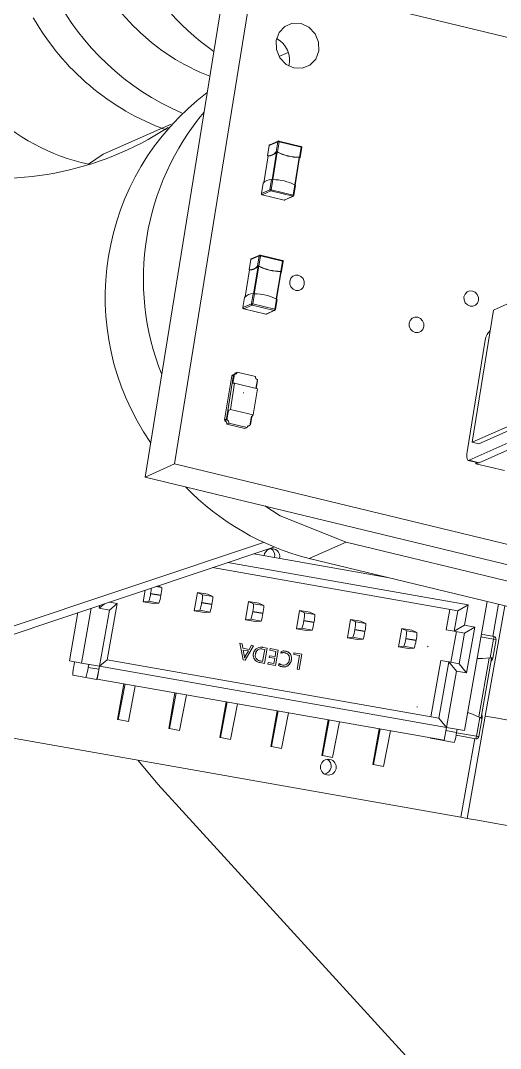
# Model space of a CAD drawing. Header units: millimetres. Extents: x 0 to 1189, y 0 to 841.
# Drawn here: x 923.655 to 925.504, y 528.872 to 532.834 of the extents above; entities that cross this region are included whole.
import ezdxf

# ---------------------------------------------------------------- set-up
doc = ezdxf.new("R2010")
doc.units = ezdxf.units.MM
doc.layers.get('0').update_dxf_attribs({"lineweight": 18})

msp = doc.modelspace()

# ---------------------------------------------------------------- linework, layer by layer
at = {"color": 7, "linetype": 'Continuous', "lineweight": 15}
for p, q in [((924.5527, 533.0066), (924.2483, 531.1252)), ((925.7448, 532.7181), (924.5527, 533.0066)), ((924.4392, 532.9561), (924.1347, 531.0748)), ((924.6584, 532.6999), (924.6507, 532.6964)), ((924.6864, 532.7117), (924.6584, 532.6999)), ((923.9731, 532.3188), (924.2356, 532.4355)), ((924.6477, 532.3699), (924.615, 532.3554)), ((924.7351, 532.3496), (924.6503, 532.3701)), ((924.6127, 532.3524), (924.6064, 532.3136)), ((924.6067, 532.3135), (924.613, 532.3526)), ((924.6456, 532.3671), (924.613, 532.3526)), ((924.6456, 532.3671), (924.6393, 532.3281)), ((924.6419, 532.3284), (924.6422, 532.328)), ((924.6444, 532.3278), (924.6507, 532.3669)), ((924.7355, 532.3464), (924.6507, 532.3669)), ((924.7355, 532.3464), (924.7292, 532.3073)), ((924.7318, 532.3063), (924.7381, 532.3451)), ((923.9165, 532.2812), (923.9731, 532.3188)), ((924.6084, 532.3131), (924.5916, 532.2091)), ((924.6064, 532.3136), (924.6073, 532.3134)), ((924.6067, 532.3135), (924.6064, 532.3136)), ((924.6079, 532.3132), (924.6085, 532.3131)), ((924.6411, 532.3276), (924.6239, 532.2211)), ((924.7126, 532.2004), (924.7298, 532.3065)), ((924.7293, 532.3037), (924.7315, 532.3057)), ((924.7297, 532.3069), (924.7304, 532.307)), ((924.6221, 532.2215), (924.6157, 532.1824)), ((924.6208, 532.1822), (924.6272, 532.2213)), ((924.6236, 532.2212), (924.6227, 532.2214)), ((924.5891, 532.2065), (924.5828, 532.1677)), ((924.5831, 532.1679), (924.5894, 532.207)), ((924.6157, 532.1824), (924.5831, 532.1679)), ((924.5862, 532.1632), (924.6188, 532.1777)), ((924.6188, 532.1777), (924.7036, 532.1572)), ((924.7057, 532.1617), (924.6208, 532.1822)), ((924.712, 532.2007), (924.7057, 532.1617)), ((924.7082, 532.1604), (924.7145, 532.1992)), ((924.7144, 532.1992), (924.7136, 532.1994)), ((924.5858, 532.1632), (924.6706, 532.1426)), ((924.5862, 532.1632), (924.671, 532.1427)), ((924.7036, 532.1572), (924.671, 532.1427)), ((924.6732, 532.1429), (924.7059, 532.1574)), ((924.5415, 531.9126), (924.5353, 531.8738)), ((924.5355, 531.8737), (924.5418, 531.9128)), ((924.5745, 531.9273), (924.5418, 531.9128)), ((924.5765, 531.9301), (924.5439, 531.9156)), ((924.5745, 531.9273), (924.5681, 531.8882)), ((924.5732, 531.888), (924.5796, 531.9271)), ((924.6639, 531.9098), (924.5791, 531.9303)), ((924.6644, 531.9065), (924.5796, 531.9271)), ((924.6644, 531.9065), (924.658, 531.8675)), ((924.6606, 531.8665), (924.6669, 531.9053)), ((924.5372, 531.8733), (924.5204, 531.7693)), ((924.5353, 531.8738), (924.5361, 531.8736)), ((924.5355, 531.8737), (924.5353, 531.8738)), ((924.5367, 531.8734), (924.5373, 531.8733)), ((924.57, 531.8878), (924.5527, 531.7813)), ((924.5708, 531.8886), (924.5711, 531.8882)), ((924.6415, 531.7606), (924.6586, 531.8667)), ((924.6582, 531.8639), (924.6603, 531.8659)), ((924.6585, 531.8671), (924.6593, 531.8672)), ((925.477, 531.7186), (925.7537, 531.8416)), ((924.5509, 531.7817), (924.5446, 531.7426)), ((924.5497, 531.7424), (924.556, 531.7815)), ((924.5524, 531.7814), (924.5515, 531.7816)), ((924.5179, 531.7667), (924.5117, 531.7279)), ((924.5119, 531.7281), (924.5182, 531.7672)), ((924.5446, 531.7426), (924.5119, 531.7281)), ((924.515, 531.7234), (924.5476, 531.7379)), ((924.5476, 531.7379), (924.6324, 531.7174)), ((924.6345, 531.7218), (924.5497, 531.7424)), ((924.6408, 531.7609), (924.6345, 531.7218)), ((924.637, 531.7206), (924.6433, 531.7594)), ((924.6432, 531.7594), (924.6424, 531.7596)), ((924.5147, 531.7234), (924.5995, 531.7028)), ((924.515, 531.7234), (924.5998, 531.7029)), ((924.6324, 531.7174), (924.5998, 531.7029)), ((924.602, 531.7031), (924.6347, 531.7176)), ((925.3945, 531.2088), (925.477, 531.7186)), ((925.464, 531.6398), (925.4642, 531.6399)), ((925.3751, 531.1718), (925.4436, 531.595)), ((924.4413, 531.2957), (924.4687, 531.465)), ((924.4484, 531.2989), (924.4758, 531.4682)), ((924.4758, 531.4682), (924.4687, 531.465)), ((924.4704, 531.4681), (924.47, 531.4656)), ((924.479, 531.4719), (924.4704, 531.4681)), ((924.4732, 531.4365), (924.479, 531.4719)), ((924.4758, 531.4682), (924.4777, 531.4679)), ((924.4812, 531.4755), (924.4897, 531.4793)), ((924.4897, 531.4793), (924.5598, 531.4623)), ((924.4706, 531.4364), (924.4535, 531.3306)), ((924.4633, 531.3356), (924.4796, 531.4367)), ((924.4796, 531.4367), (924.4706, 531.4364)), ((924.4796, 531.4367), (924.5673, 531.4154)), ((924.5675, 531.4505), (924.562, 531.4167)), ((924.568, 531.4459), (924.5632, 531.4164)), ((924.5668, 531.4462), (924.568, 531.4459)), ((924.513, 531.3988), (924.5143, 531.3988)), ((924.5143, 531.3988), (924.515, 531.3991)), ((924.5673, 531.4154), (924.5509, 531.3144)), ((924.4484, 531.2989), (924.4413, 531.2957)), ((924.4502, 531.2983), (924.4431, 531.2951)), ((924.4554, 531.3302), (924.4502, 531.2983)), ((924.4503, 531.2949), (924.4561, 531.3307)), ((924.4633, 531.3356), (924.4535, 531.3306)), ((924.4535, 531.3306), (924.4554, 531.3302)), ((924.5509, 531.3144), (924.4633, 531.3356)), ((924.5446, 531.3093), (924.5388, 531.2735)), ((924.5457, 531.3083), (924.5406, 531.2765)), ((924.5445, 531.3086), (924.5457, 531.3083)), ((924.5457, 531.3083), (924.5509, 531.3144)), ((925.3945, 531.2088), (925.6712, 531.3318)), ((925.4203, 531.2025), (925.6963, 531.3252)), ((924.4425, 531.2953), (924.4418, 531.2911)), ((924.4418, 531.2911), (924.4503, 531.2949)), ((924.458, 531.283), (924.4495, 531.2792)), ((924.5195, 531.2623), (924.4495, 531.2792)), ((924.528, 531.2661), (924.458, 531.283)), ((924.5195, 531.2623), (924.528, 531.2661)), ((924.5303, 531.2697), (924.5295, 531.2698)), ((924.5388, 531.2735), (924.5303, 531.2697)), ((924.5406, 531.2765), (924.5392, 531.2759)), ((925.674, 531.2689), (925.3831, 531.1396)), ((925.7128, 531.2595), (925.4218, 531.1302)), ((925.4203, 531.2025), (925.3945, 531.2088)), ((925.4218, 531.1302), (925.3831, 531.1396)), ((924.1347, 531.0748), (924.2483, 531.1252)), ((924.2483, 531.1252), (926.9584, 530.4693)), ((925.3799, 531.1392), (925.4186, 531.1298)), ((925.4096, 531.132), (925.4086, 531.1262)), ((925.4086, 531.1262), (925.4175, 531.1301)), ((925.4086, 531.1262), (925.5193, 531.0994)), ((924.1347, 531.0748), (926.8449, 530.4188)), ((924.5908, 530.8227), (921.9472, 529.9376)), ((924.9089, 530.8241), (924.7669, 530.761)), ((924.9089, 530.8241), (925.7386, 530.6233)), ((924.6312, 530.805), (921.6633, 529.8115)), ((924.4537, 530.7456), (925.3792, 530.5825)), ((924.5531, 530.7789), (925.0685, 530.688)), ((926.4263, 530.3594), (924.7669, 530.761)), ((924.3941, 530.7257), (925.3395, 530.559)), ((924.1357, 530.6392), (924.1278, 530.5942)), ((924.156, 530.625), (924.1562, 530.626)), ((924.156, 530.625), (924.1953, 530.6181)), ((924.1955, 530.619), (924.1562, 530.626)), ((924.1989, 530.6489), (924.1844, 530.6555)), ((924.3368, 530.63), (924.3244, 530.5595)), ((924.3368, 530.63), (924.3562, 530.6211)), ((924.3761, 530.623), (924.3368, 530.63)), ((923.9578, 530.5691), (923.9784, 530.5865)), ((923.9887, 530.3707), (924.0269, 530.5873)), ((924.0269, 530.5873), (923.9968, 530.5927)), ((923.9972, 530.5621), (924.0269, 530.5873)), ((924.149, 530.5958), (924.1278, 530.5942)), ((924.1278, 530.5942), (924.1671, 530.5872)), ((924.149, 530.5958), (924.1883, 530.5889)), ((924.1671, 530.5872), (924.1883, 530.5889)), ((924.1953, 530.6181), (924.1955, 530.619)), ((924.3526, 530.5904), (924.3528, 530.5913)), ((924.3526, 530.5904), (924.3919, 530.5834)), ((924.3921, 530.5844), (924.3528, 530.5913)), ((924.3562, 530.6211), (924.3955, 530.6142)), ((924.3955, 530.6142), (924.3761, 530.623)), ((924.5334, 530.5953), (924.521, 530.5248)), ((924.5334, 530.5953), (924.5528, 530.5865)), ((924.5727, 530.5884), (924.5334, 530.5953)), ((924.5528, 530.5865), (924.5921, 530.5795)), ((924.5921, 530.5795), (924.5727, 530.5884)), ((925.3646, 530.0976), (925.4523, 530.5951)), ((923.8432, 530.3659), (923.8761, 530.5523)), ((923.9275, 530.5695), (923.8902, 530.3576)), ((923.9598, 530.5803), (923.9578, 530.5691)), ((923.9578, 530.5691), (923.9972, 530.5621)), ((923.9972, 530.5621), (923.959, 530.3455)), ((924.3456, 530.5611), (924.3244, 530.5595)), ((924.3244, 530.5595), (924.3637, 530.5526)), ((924.3456, 530.5611), (924.3849, 530.5542)), ((924.3637, 530.5526), (924.3849, 530.5542)), ((924.3919, 530.5834), (924.3921, 530.5844)), ((924.5492, 530.5557), (924.5494, 530.5566)), ((924.5492, 530.5557), (924.5885, 530.5488)), ((924.5887, 530.5497), (924.5494, 530.5566)), ((924.5885, 530.5488), (924.5887, 530.5497)), ((924.73, 530.5606), (924.7175, 530.4902)), ((924.73, 530.5606), (924.7494, 530.5518)), ((924.7693, 530.5537), (924.73, 530.5606)), ((924.7494, 530.5518), (924.7887, 530.5449)), ((924.7887, 530.5449), (924.7693, 530.5537)), ((925.2945, 530.4857), (925.3084, 530.5645)), ((925.3395, 530.559), (925.3256, 530.4802)), ((925.3792, 530.5825), (925.3395, 530.559)), ((925.3653, 530.5037), (925.3792, 530.5825)), ((925.4452, 530.1531), (925.5203, 530.5787)), ((925.4965, 530.5844), (925.4747, 530.4606)), ((924.5422, 530.5265), (924.521, 530.5248)), ((924.521, 530.5248), (924.5603, 530.5179)), ((924.5422, 530.5265), (924.5815, 530.5196)), ((924.5603, 530.5179), (924.5815, 530.5196)), ((924.7458, 530.521), (924.746, 530.522)), ((924.7458, 530.521), (924.7851, 530.5141)), ((924.7853, 530.515), (924.746, 530.522)), ((924.7851, 530.5141), (924.7853, 530.515)), ((924.9266, 530.526), (924.9141, 530.4555)), ((924.9266, 530.526), (924.946, 530.5172)), ((924.9659, 530.519), (924.9266, 530.526)), ((924.946, 530.5172), (924.9853, 530.5102)), ((924.9853, 530.5102), (924.9659, 530.519)), ((924.7388, 530.4918), (924.7175, 530.4902)), ((924.7175, 530.4902), (924.7569, 530.4833)), ((924.7388, 530.4918), (924.7781, 530.4849)), ((924.7569, 530.4833), (924.7781, 530.4849)), ((924.9424, 530.4864), (924.9426, 530.4873)), ((924.9424, 530.4864), (924.9817, 530.4794)), ((924.9819, 530.4804), (924.9426, 530.4873)), ((924.9817, 530.4794), (924.9819, 530.4804)), ((925.1232, 530.4913), (925.1107, 530.4208)), ((925.1232, 530.4913), (925.1426, 530.4825)), ((925.1625, 530.4844), (925.1232, 530.4913)), ((925.1426, 530.4825), (925.1819, 530.4756)), ((925.1819, 530.4756), (925.1625, 530.4844)), ((925.3256, 530.4802), (925.2945, 530.4857)), ((925.3129, 530.3606), (925.3338, 530.4788)), ((925.3256, 530.4802), (925.3653, 530.5037)), ((925.3256, 530.4802), (925.3649, 530.4733)), ((925.3649, 530.4733), (925.3441, 530.3551)), ((925.3649, 530.4733), (925.4046, 530.4967)), ((925.3653, 530.5037), (925.4046, 530.4967)), ((925.3733, 530.3195), (925.4046, 530.4967)), ((925.4785, 530.46), (925.43, 530.4685)), ((924.4997, 530.4339), (924.5123, 530.3708)), ((924.5084, 530.4324), (924.4997, 530.4339)), ((924.5082, 530.4325), (924.5113, 530.4148)), ((924.5114, 530.4148), (924.5084, 530.4324)), ((924.9354, 530.4571), (924.9141, 530.4555)), ((924.9141, 530.4555), (924.9535, 530.4486)), ((924.9354, 530.4571), (924.9747, 530.4502)), ((924.9535, 530.4486), (924.9747, 530.4502)), ((925.139, 530.4517), (925.1391, 530.4526)), ((925.139, 530.4517), (925.1783, 530.4448)), ((925.1785, 530.4457), (925.1391, 530.4526)), ((925.1783, 530.4448), (925.1785, 530.4457)), ((925.4773, 530.45), (925.4645, 530.3775)), ((925.4738, 530.376), (925.4866, 530.4484)), ((924.5113, 530.4148), (924.5114, 530.4148)), ((924.5358, 530.4105), (924.5114, 530.4148)), ((924.5128, 530.4079), (924.5173, 530.3816)), ((924.5128, 530.4079), (924.5129, 530.4079)), ((924.5129, 530.4079), (924.5326, 530.4044)), ((924.5174, 530.3816), (924.5129, 530.4079)), ((924.5326, 530.4044), (924.5195, 530.3812)), ((924.5528, 530.4246), (924.5201, 530.3694)), ((924.5202, 530.3694), (924.553, 530.4246)), ((924.5443, 530.4261), (924.5358, 530.4105)), ((924.553, 530.4246), (924.5443, 530.4261)), ((924.5598, 530.3923), (924.5599, 530.3923)), ((924.5872, 530.4118), (924.5873, 530.4118)), ((924.5873, 530.4118), (924.5957, 530.4103)), ((924.5957, 530.4103), (924.5876, 530.3642)), ((924.6047, 530.4154), (924.5887, 530.4183)), ((924.6046, 530.4155), (924.5942, 530.3564)), ((924.5943, 530.3563), (924.6047, 530.4154)), ((924.6163, 530.4134), (924.6151, 530.4069)), ((924.6151, 530.4069), (924.6388, 530.4027)), ((924.6479, 530.4078), (924.6163, 530.4134)), ((924.6388, 530.4027), (924.6353, 530.3826)), ((924.6478, 530.4079), (924.6374, 530.3488)), ((924.6375, 530.3487), (924.6479, 530.4078)), ((924.6589, 530.4027), (924.6577, 530.3963)), ((924.6734, 530.3974), (924.6735, 530.3974)), ((924.6756, 530.4037), (924.6758, 530.4037)), ((924.7083, 530.3972), (924.7072, 530.3907)), ((924.7072, 530.3907), (924.7295, 530.3868)), ((924.7385, 530.3918), (924.7083, 530.3972)), ((924.7295, 530.3868), (924.7202, 530.3342)), ((924.7384, 530.3919), (924.728, 530.3328)), ((924.7281, 530.3328), (924.7385, 530.3918)), ((925.132, 530.4225), (925.1107, 530.4208)), ((925.1107, 530.4208), (925.1501, 530.4139)), ((925.132, 530.4225), (925.1713, 530.4156)), ((925.1501, 530.4139), (925.1713, 530.4156)), ((923.8432, 530.3659), (923.8902, 530.3576)), ((923.8613, 530.3505), (923.8634, 530.3623)), ((923.959, 530.3455), (923.8902, 530.3576)), ((923.9176, 530.3528), (923.9155, 530.341)), ((923.959, 530.3455), (923.9887, 530.3707)), ((923.9887, 530.3707), (925.2666, 530.1454)), ((924.5123, 530.3708), (924.5202, 530.3694)), ((924.5174, 530.3816), (924.5173, 530.3816)), ((924.5175, 530.3773), (924.5176, 530.3773)), ((924.5777, 530.3593), (924.5943, 530.3563)), ((924.5789, 530.3658), (924.5787, 530.3658)), ((924.5876, 530.3642), (924.5789, 530.3658)), ((924.6084, 530.3605), (924.6073, 530.3541)), ((924.6073, 530.3541), (924.6375, 530.3487)), ((924.6307, 530.3566), (924.6084, 530.3605)), ((924.6144, 530.3862), (924.6133, 530.3798)), ((924.6133, 530.3798), (924.6341, 530.3761)), ((924.6353, 530.3826), (924.6144, 530.3862)), ((924.6341, 530.3761), (924.6307, 530.3566)), ((924.6507, 530.3563), (924.6493, 530.3483)), ((924.6637, 530.3501), (924.6638, 530.35)), ((924.6981, 530.3697), (924.6983, 530.3696)), ((925.2354, 530.1509), (925.2736, 530.3675)), ((925.3048, 530.362), (925.2666, 530.1454)), ((925.2736, 530.3675), (925.3048, 530.362)), ((925.3048, 530.362), (925.334, 530.3264)), ((925.3441, 530.3551), (925.3048, 530.362)), ((925.3441, 530.3551), (925.3733, 530.3195)), ((925.4294, 530.1483), (925.4695, 530.3757)), ((923.9061, 530.302), (923.8568, 530.3107)), ((923.9155, 530.341), (923.9568, 530.3337)), ((923.9503, 530.2962), (923.959, 530.3455)), ((923.9568, 530.3337), (923.9588, 530.3455)), ((923.959, 530.3455), (925.2958, 530.1098)), ((924.6626, 530.3436), (924.6627, 530.3435)), ((924.7202, 530.3342), (924.7281, 530.3328)), ((925.2958, 530.1098), (925.334, 530.3264)), ((925.334, 530.3264), (925.3733, 530.3195)), ((923.9061, 530.302), (923.9474, 530.2947)), ((923.9485, 530.2965), (923.9503, 530.2962)), ((923.9503, 530.2962), (925.2871, 530.0605)), ((924.0533, 530.2781), (924.029, 530.1402)), ((924.0316, 530.1397), (924.0578, 530.2773)), ((924.0709, 530.1328), (924.0971, 530.2703)), ((924.2499, 530.2434), (924.2256, 530.1055)), ((924.2282, 530.1051), (924.2544, 530.2426)), ((924.2675, 530.0981), (924.2937, 530.2357)), ((922.8417, 530.206), (925.3517, 529.7634)), ((924.4465, 530.2087), (924.4222, 530.0709)), ((924.4248, 530.0704), (924.451, 530.208)), ((924.4641, 530.0635), (924.4903, 530.201)), ((924.6431, 530.1741), (924.6188, 530.0362)), ((924.6213, 530.0358), (924.6476, 530.1733)), ((924.6607, 530.0288), (924.6869, 530.1663)), ((925.3758, 529.7591), (925.4452, 530.1531)), ((924.029, 530.1402), (924.0316, 530.1397)), ((924.0316, 530.1397), (924.0709, 530.1328)), ((924.8397, 530.1394), (924.8154, 530.0015)), ((924.8179, 530.0011), (924.8442, 530.1386)), ((924.8573, 529.9941), (924.8835, 530.1317)), ((925.2666, 530.1454), (925.2958, 530.1098)), ((925.2958, 530.1098), (925.2871, 530.0605)), ((925.3646, 530.0976), (925.2958, 530.1098)), ((925.4241, 530.1483), (925.4113, 530.0758)), ((925.4206, 530.0741), (925.4333, 530.1465)), ((924.2256, 530.1055), (924.2282, 530.1051)), ((924.2282, 530.1051), (924.2675, 530.0981)), ((924.4222, 530.0709), (924.4248, 530.0704)), ((924.4248, 530.0704), (924.4641, 530.0635)), ((925.0363, 530.1048), (925.012, 529.9669)), ((925.0145, 529.9664), (925.0408, 530.104)), ((925.0538, 529.9595), (925.0801, 530.097)), ((925.409, 530.066), (925.3328, 530.0795)), ((925.337, 530.1025), (925.3349, 530.0907)), ((924.6188, 530.0362), (924.6213, 530.0358)), ((924.6213, 530.0358), (924.6607, 530.0288)), ((925.2349, 530.0677), (925.2842, 530.059)), ((925.2842, 530.059), (925.3255, 530.0517)), ((925.4052, 530.0667), (925.3517, 529.7634)), ((924.8154, 530.0015), (924.8179, 530.0011)), ((924.8179, 530.0011), (924.8573, 529.9941)), ((924.1086, 529.9826), (924.1838, 529.8907)), ((925.012, 529.9669), (925.0145, 529.9664)), ((925.0145, 529.9664), (925.0538, 529.9595)), ((926.0513, 527.8451), (924.1838, 529.8907)), ((925.3517, 529.7634), (925.3758, 529.7591))]:
    msp.add_line(p, q, dxfattribs=at)
at = {"color": 8, "linetype": 'Continuous', "lineweight": 15}
for p, q in [((924.6085, 532.3131), (924.5917, 532.2092)), ((924.6437, 532.3275), (924.6265, 532.2213)), ((924.7114, 532.2011), (924.7285, 532.3069)), ((924.5373, 531.8733), (924.5205, 531.7694)), ((924.5725, 531.8877), (924.5553, 531.7815)), ((924.6402, 531.7612), (924.6573, 531.8671)), ((924.1765, 530.6528), (924.1989, 530.6489)), ((925.4773, 530.45), (925.4283, 530.4586)), ((925.4866, 530.4484), (925.4773, 530.45)), ((925.4602, 530.3771), (925.4201, 530.1501)), ((925.3349, 530.0907), (925.2937, 530.0979)), ((925.4113, 530.0758), (925.3346, 530.0893))]:
    msp.add_line(p, q, dxfattribs=at)
at = {"color": 7, "linetype": 'Continuous', "lineweight": 15}
for points in [[(924.708, 532.6517), (924.6776, 532.6657), (924.6541, 532.6907), (924.6408, 532.7228), (924.6398, 532.757), (924.6514, 532.7882), (924.6736, 532.8117), (924.7032, 532.8238), (924.7356, 532.8227), (924.7659, 532.8086), (924.7895, 532.7836), (924.8028, 532.7516), (924.8037, 532.7173), (924.7922, 532.6861), (924.77, 532.6627), (924.7404, 532.6506), (924.708, 532.6517)], [(924.6503, 532.3701), (924.6502, 532.3701), (924.6499, 532.3701)], [(924.7298, 532.3065), (924.7298, 532.3065), (924.7297, 532.3068), (924.7297, 532.3069)], [(924.5858, 532.1632), (924.5859, 532.1631), (924.5862, 532.1632)], [(924.5791, 531.9303), (924.579, 531.9303), (924.5788, 531.9303)], [(924.6586, 531.8667), (924.6586, 531.8667), (924.6585, 531.867), (924.6585, 531.8671)], [(924.7152, 531.7942), (924.7048, 531.7991), (924.6967, 531.8076), (924.6922, 531.8186), (924.6918, 531.8304), (924.6958, 531.8411), (924.7034, 531.8491), (924.7136, 531.8532), (924.7247, 531.8529), (924.7351, 531.848), (924.7432, 531.8395), (924.7477, 531.8285), (924.748, 531.8168), (924.7441, 531.806), (924.7365, 531.798), (924.7263, 531.7939), (924.7152, 531.7942)], [(925.3867, 531.7333), (925.3763, 531.7381), (925.3682, 531.7467), (925.3636, 531.7577), (925.3633, 531.7694), (925.3673, 531.7801), (925.3749, 531.7882), (925.385, 531.7923), (925.3962, 531.7919), (925.4065, 531.7871), (925.4146, 531.7785), (925.4192, 531.7675), (925.4195, 531.7558), (925.4156, 531.7451), (925.4079, 531.7371), (925.3978, 531.7329), (925.3867, 531.7333)], [(924.5147, 531.7234), (924.5147, 531.7233), (924.515, 531.7234)], [(925.1756, 531.632), (925.1652, 531.6369), (925.1571, 531.6454), (925.1526, 531.6564), (925.1523, 531.6681), (925.1562, 531.6788), (925.1638, 531.6869), (925.174, 531.691), (925.1851, 531.6907), (925.1955, 531.6858), (925.2036, 531.6773), (925.2081, 531.6663), (925.2085, 531.6545), (925.2045, 531.6438), (925.1969, 531.6358), (925.1867, 531.6317), (925.1756, 531.632)], [(925.3831, 531.1396), (925.3804, 531.1391), (925.3781, 531.1401), (925.3763, 531.1426), (925.3749, 531.1464), (925.3741, 531.1515), (925.3738, 531.1575), (925.3742, 531.1644), (925.3751, 531.1718)], [(924.5958, 530.9632), (924.6554, 530.9259), (924.9089, 530.8241)], [(925.4645, 530.3775), (925.4343, 530.3756), (925.4136, 530.3755)], [(925.377, 530.1676), (925.3964, 530.1604), (925.4241, 530.1483)], [(925.7689, 530.096), (925.7102, 530.1063), (925.5774, 530.1297), (925.4844, 530.1462), (925.4452, 530.1531)], [(926.1629, 529.6203), (926.1414, 529.6241), (926.064, 529.6378), (925.9417, 529.6594), (925.793, 529.6856), (925.6407, 529.7124), (925.508, 529.7358), (925.4149, 529.7522), (925.3758, 529.7591)]]:
    msp.add_lwpolyline(points, dxfattribs=at)
at = {"color": 8, "linetype": 'Continuous', "lineweight": 15}
for points in [[(924.6507, 532.3669), (924.6508, 532.3676), (924.6509, 532.3683), (924.6508, 532.3689), (924.6508, 532.3694), (924.6506, 532.3698), (924.6504, 532.37), (924.6503, 532.3701)], [(924.613, 532.3526), (924.6128, 532.3525), (924.6127, 532.3524)], [(924.7351, 532.3496), (924.7352, 532.3495), (924.7354, 532.3493), (924.7356, 532.3489), (924.7356, 532.3484), (924.7357, 532.3478), (924.7356, 532.3471), (924.7355, 532.3464)], [(924.5828, 532.1677), (924.5829, 532.1678), (924.5831, 532.1679)], [(924.671, 532.1427), (924.6707, 532.1426), (924.6706, 532.1426)], [(924.7057, 532.1617), (924.7063, 532.1615), (924.707, 532.1613), (924.7075, 532.1611), (924.7078, 532.1608), (924.7081, 532.1606), (924.7082, 532.1604), (924.7082, 532.1604)], [(924.5418, 531.9128), (924.5416, 531.9127), (924.5415, 531.9126)], [(924.5796, 531.9271), (924.5797, 531.9278), (924.5797, 531.9285), (924.5797, 531.9291), (924.5796, 531.9296), (924.5794, 531.93), (924.5793, 531.9302), (924.5791, 531.9303)], [(924.6639, 531.9098), (924.6641, 531.9097), (924.6643, 531.9095), (924.6644, 531.9091), (924.6645, 531.9086), (924.6645, 531.908), (924.6645, 531.9073), (924.6644, 531.9065)], [(924.5117, 531.7279), (924.5117, 531.728), (924.5119, 531.7281)], [(924.5998, 531.7029), (924.5995, 531.7028), (924.5995, 531.7028)], [(924.6345, 531.7218), (924.6352, 531.7217), (924.6358, 531.7215), (924.6363, 531.7212), (924.6367, 531.721), (924.6369, 531.7208), (924.637, 531.7206), (924.637, 531.7206)]]:
    msp.add_lwpolyline(points, dxfattribs=at)
at = {"color": 7, "linetype": 'Continuous', "lineweight": 15}
msp.add_circle((924.8407, 529.9566), 0.0304, dxfattribs=at)
for centre, radius, start, end in [((924.9785, 533.5335), 1.0023, 117.9653, 234.757), ((924.6753, 533.3994), 1.004, 168.3701, 246.6513), ((924.6829, 533.3948), 0.8304, 202.6163, 248.9595), ((924.5487, 533.3261), 0.972, 209.6573, 249.9501), ((924.5973, 532.6818), 0.0941, 345.931, 61.9898), ((924.9671, 531.7685), 0.986, 126.939, 214.6771), ((925.1293, 531.8384), 1.001, 140.0025, 201.6134), ((923.5625, 533.4358), 1.21, 258.2288, 303.1156), ((924.6491, 532.3665), 0.00371, 77.1449, 112.5584), ((924.6165, 532.3518), 0.00378, 124.1847, 171.082), ((924.6476, 532.3563), 0.0111, 73.6892, 100.4326), ((924.7342, 532.3457), 0.00395, 351.4549, 81.5519), ((924.6093, 532.3516), 0.0382, 266.0583, 321.8628), ((924.6111, 532.3512), 0.0382, 266.1081, 321.813), ((924.7285, 532.4924), 0.1855, 242.7904, 269.9989), ((924.7291, 532.4925), 0.1852, 242.7669, 270.0225), ((924.6195, 532.1834), 0.0382, 86.1121, 141.809), ((924.6272, 532.0359), 0.1853, 62.7772, 90.0103), ((924.6178, 532.1719), 0.0107, 73.4281, 100.954), ((924.6199, 532.1818), 0.0042, 170.7224, 255.1121), ((924.614, 532.1826), 0.00688, 314.5806, 356.5086), ((924.5867, 532.1671), 0.00395, 171.6328, 261.5196), ((924.5872, 532.1673), 0.0042, 170.6177, 255.0853), ((924.6718, 532.1463), 0.00371, 257.1725, 292.5309), ((924.6988, 532.1621), 0.00689, 314.5268, 356.4361), ((924.7043, 532.1611), 0.00395, 260.0968, 349.9974), ((924.7044, 532.1607), 0.00362, 256.683, 293.0204), ((924.5453, 531.912), 0.0038, 124.2425, 171.0753), ((924.5765, 531.917), 0.0105, 72.9746, 101.1403), ((924.5779, 531.9269), 0.00354, 76.2512, 113.4521), ((924.663, 531.9059), 0.00394, 351.492, 81.6604), ((924.5381, 531.9119), 0.0382, 266.103, 321.8259), ((924.54, 531.9114), 0.0382, 266.0583, 321.8628), ((924.6573, 532.0523), 0.1851, 242.7637, 270.0238), ((924.658, 532.0526), 0.1851, 242.7637, 270.0238), ((924.5483, 531.7436), 0.0382, 86.0769, 141.8442), ((924.5561, 531.5963), 0.1852, 62.7661, 90.0232), ((924.5487, 531.742), 0.00422, 170.8271, 254.9774), ((924.5466, 531.732), 0.0108, 73.4113, 100.7105), ((924.5428, 531.7428), 0.00688, 314.5806, 356.5086), ((924.5156, 531.7273), 0.00395, 171.4549, 261.5519), ((924.5161, 531.7275), 0.00422, 170.8892, 254.8138), ((924.6006, 531.706), 0.00323, 254.7166, 295.5901), ((924.6276, 531.7223), 0.00688, 314.5806, 356.5086), ((924.6331, 531.7213), 0.00396, 260.1977, 349.8966), ((924.6333, 531.721), 0.00371, 257.1449, 292.5584), ((925.5123, 531.5907), 0.0688, 134.5444, 176.4345), ((924.481, 531.4804), 0.00879, 256.4312, 352.4566), ((924.4719, 531.4769), 0.00942, 326.4928, 351.1643), ((924.5702, 531.4606), 0.0105, 170.7569, 254.9986), ((924.4457, 531.2879), 0.0113, 66.6322, 76.3852), ((924.4386, 531.2845), 0.0115, 67.0932, 76.6014), ((924.4391, 531.2809), 0.0105, 350.8311, 74.965), ((924.4476, 531.2847), 0.0105, 350.7634, 74.9921), ((924.5367, 531.2649), 0.00878, 76.3646, 172.437), ((924.5389, 531.2709), 0.00589, 73.4208, 85.4756), ((925.4198, 531.1335), 0.00382, 252.2095, 301.882), ((925.0128, 531.7342), 1.0038, 223.992, 255.8236), ((924.6235, 530.7687), 0.0304, 345.8122, 174.1881), ((924.6042, 530.7721), 0.0305, 345.8226, 61.2052), ((924.0276, 530.6403), 0.1294, 339.8885, 353.2296), ((923.8049, 530.6895), 0.357, 349.7485, 353.1774), ((924.0703, 530.6485), 0.1286, 346.7292, 0.1538), ((924.0671, 530.6333), 0.1291, 339.8759, 353.2422), ((924.2242, 530.6056), 0.1294, 339.8885, 353.2296), ((924.2268, 530.6209), 0.1294, 346.7697, 0.1081), ((924.2666, 530.6139), 0.1289, 346.7472, 0.1358), ((924.4234, 530.5862), 0.1294, 346.7697, 0.1081), ((924.2637, 530.5986), 0.1291, 339.8759, 353.2422), ((924.4207, 530.571), 0.1294, 339.8885, 353.2296), ((924.4608, 530.5639), 0.1286, 339.8459, 353.2617), ((924.4632, 530.5792), 0.1289, 346.7472, 0.1358), ((924.6198, 530.5516), 0.1296, 346.7796, 0.0982), ((924.6176, 530.5362), 0.1291, 339.8866, 353.2537), ((924.6574, 530.5292), 0.1286, 339.8459, 353.2617), ((924.66, 530.5446), 0.1287, 346.7353, 0.1425), ((924.8168, 530.5168), 0.1291, 346.7695, 0.1361), ((924.8566, 530.5099), 0.1287, 346.7353, 0.1425), ((924.8148, 530.5014), 0.1284, 339.8401, 353.278), ((924.854, 530.4945), 0.1286, 339.8501, 353.268), ((925.0134, 530.4822), 0.1291, 346.7695, 0.1361), ((925.0532, 530.4752), 0.1287, 346.7353, 0.1425), ((925.0108, 530.4669), 0.1291, 339.8759, 353.2422), ((925.0506, 530.4599), 0.1286, 339.8501, 353.268), ((925.4374, 530.4596), 0.041, 346.4971, 0.5214), ((925.4767, 530.4501), 0.01, 350, 80), ((924.0223, 530.312), 0.1655, 166.5478, 180.4537), ((925.4252, 530.3931), 0.0516, 324.7441, 340.4821), ((923.7505, 530.3599), 0.1661, 339.575, 353.4356), ((923.6629, 530.3795), 0.2974, 343.7998, 351.1329), ((923.9458, 530.2969), 0.00276, 306.1722, 351.8456), ((925.3807, 530.1469), 0.0527, 359.6564, 15.0731), ((925.2373, 530.0692), 0.00281, 168.5889, 213.2787), ((925.1696, 530.1097), 0.1664, 339.5871, 353.4234), ((925.3703, 530.0805), 0.0413, 339.5497, 353.4694), ((925.4107, 530.0759), 0.01, 260, 350), ((925.2825, 530.0613), 0.00283, 306.9876, 351.304), ((924.8214, 529.9601), 0.0305, 278.8096, 61.1881)]:
    msp.add_arc(centre, radius, start, end, dxfattribs=at)
at = {"color": 8, "linetype": 'Continuous', "lineweight": 15}
for centre, radius, start, end in [((924.0745, 533.0349), 0.7701, 127.0401, 258.158), ((924.6492, 532.3666), 0.00364, 115.036, 171.5409), ((924.6166, 532.3521), 0.00366, 115.1573, 171.4197), ((924.7354, 532.3428), 0.00351, 39.4234, 87.0148), ((924.5453, 531.9123), 0.00357, 114.3915, 172.1855), ((924.578, 531.9268), 0.00359, 114.5522, 172.0247), ((924.6642, 531.9031), 0.00342, 39.0216, 87.8483), ((924.637, 525.6653), 4.4779, 79.9214, 80.0415)]:
    msp.add_arc(centre, radius, start, end, dxfattribs=at)
at = {"color": 7, "linetype": 'Continuous', "lineweight": 15}
for centre, start_param, end_param in [((925.4136, 530.8242), 2.854412, 2.862924), ((925.2235, 529.746), 0.278668, 0.28718)]:
    msp.add_ellipse(centre, major_axis=(0.0777, 0.4406), ratio=0.937044, start_param=start_param, end_param=end_param, dxfattribs=at)
for points, knots in [([(924.6414, 532.3289), (924.641, 532.3288), (924.6402, 532.3286), (924.6396, 532.3283), (924.6393, 532.3281), (924.6393, 532.3281)], [0, 0, 0, 0, 0.001031327, 0.002062776, 0.002338892, 0.002338892, 0.002338892, 0.002338892]), ([(924.6444, 532.3278), (924.644, 532.328), (924.6431, 532.3284), (924.6421, 532.3287), (924.6416, 532.3289), (924.6415, 532.3289)], [0, 0, 0, 0, 0.001377585, 0.002753843, 0.003085711, 0.003085711, 0.003085711, 0.003085711]), ([(924.6068, 532.3135), (924.6071, 532.3133), (924.6074, 532.3129), (924.608, 532.3125), (924.6083, 532.3124)], [0, 0, 0, 0, 0.001069929, 0.001805084, 0.001805084, 0.001805084, 0.001805084]), ([(924.6084, 532.3131), (924.6084, 532.3131), (924.6084, 532.3131), (924.6085, 532.3131), (924.6085, 532.3131)], [0, 0, 0, 0, 0.00005824411, 0.00008450628, 0.00008450628, 0.00008450628, 0.00008450628]), ([(924.6422, 532.328), (924.642, 532.328), (924.6416, 532.3279), (924.6413, 532.3277), (924.6412, 532.3276), (924.6411, 532.3276)], [0, 0, 0, 0, 0.000519737, 0.00103327, 0.001192551, 0.001192551, 0.001192551, 0.001192551]), ([(924.6437, 532.3275), (924.6435, 532.3276), (924.6431, 532.3278), (924.6426, 532.328), (924.6423, 532.328), (924.6422, 532.328)], [0, 0, 0, 0, 0.000685876, 0.001375251, 0.0015583, 0.0015583, 0.0015583, 0.0015583]), ([(924.7285, 532.3069), (924.7287, 532.3069), (924.7291, 532.3069), (924.7295, 532.3069), (924.7296, 532.3069), (924.7297, 532.3069)], [0, 0, 0, 0, 0.000507557, 0.001015517, 0.001150857, 0.001150857, 0.001150857, 0.001150857]), ([(924.7315, 532.3071), (924.7313, 532.3071), (924.7308, 532.3072), (924.7299, 532.3073), (924.7293, 532.3073), (924.7292, 532.3073)], [0, 0, 0, 0, 0.001007375, 0.002017861, 0.002291361, 0.002291361, 0.002291361, 0.002291361]), ([(924.7315, 532.3071), (924.7317, 532.3069), (924.7319, 532.3065), (924.7317, 532.306), (924.7315, 532.3058), (924.7315, 532.3057)], [0, 0, 0, 0, 0.000659537, 0.001325064, 0.001503803, 0.001503803, 0.001503803, 0.001503803]), ([(924.6221, 532.2215), (924.6222, 532.2215), (924.6226, 532.2214), (924.6234, 532.2212), (924.6239, 532.2211), (924.624, 532.2211)], [0, 0, 0, 0, 0.000893654, 0.001788786, 0.002000797, 0.002000797, 0.002000797, 0.002000797]), ([(924.6241, 532.2211), (924.6245, 532.2211), (924.6254, 532.2212), (924.6265, 532.2213), (924.627, 532.2213), (924.6272, 532.2213)], [0, 0, 0, 0, 0.001365322, 0.002731866, 0.003102683, 0.003102683, 0.003102683, 0.003102683]), ([(924.5892, 532.2065), (924.5892, 532.2066), (924.5892, 532.2068), (924.5894, 532.207), (924.5894, 532.207)], [0, 0, 0, 0, 0.0004570018, 0.0006324978, 0.0006324978, 0.0006324978, 0.0006324978]), ([(924.712, 532.2007), (924.7124, 532.2005), (924.7131, 532.2001), (924.7138, 532.1996), (924.714, 532.1993), (924.714, 532.1993)], [0, 0, 0, 0, 0.00114013, 0.002276309, 0.002549199, 0.002549199, 0.002549199, 0.002549199]), ([(924.7141, 532.1993), (924.7143, 532.1992), (924.7145, 532.1992), (924.7144, 532.1992), (924.7144, 532.1992)], [0, 0, 0, 0, 0.0003039787, 0.0003946303, 0.0003946303, 0.0003946303, 0.0003946303]), ([(924.5357, 531.8737), (924.5359, 531.8735), (924.5362, 531.8731), (924.5369, 531.8727), (924.5371, 531.8726)], [0, 0, 0, 0, 0.001067479, 0.001798899, 0.001798899, 0.001798899, 0.001798899]), ([(924.5372, 531.8733), (924.5372, 531.8733), (924.5372, 531.8733), (924.5373, 531.8733), (924.5373, 531.8733)], [0, 0, 0, 0, 0.0000597207, 0.00008646689, 0.00008646689, 0.00008646689, 0.00008646689]), ([(924.5703, 531.8891), (924.5699, 531.889), (924.5691, 531.8888), (924.5684, 531.8885), (924.5682, 531.8883), (924.5681, 531.8882)], [0, 0, 0, 0, 0.001033263, 0.002067802, 0.002351652, 0.002351652, 0.002351652, 0.002351652]), ([(924.5711, 531.8882), (924.5709, 531.8882), (924.5705, 531.8881), (924.5701, 531.8879), (924.57, 531.8878), (924.57, 531.8878)], [0, 0, 0, 0, 0.000513478, 0.001029882, 0.001183648, 0.001183648, 0.001183648, 0.001183648]), ([(924.5732, 531.888), (924.5728, 531.8882), (924.572, 531.8886), (924.571, 531.8889), (924.5705, 531.8891), (924.5704, 531.8891)], [0, 0, 0, 0, 0.001377625, 0.002762685, 0.00308669, 0.00308669, 0.00308669, 0.00308669]), ([(924.5725, 531.8877), (924.5723, 531.8878), (924.5719, 531.888), (924.5714, 531.8881), (924.5711, 531.8882), (924.5711, 531.8882)], [0, 0, 0, 0, 0.000685404, 0.001376045, 0.001562744, 0.001562744, 0.001562744, 0.001562744]), ([(924.6573, 531.8671), (924.6575, 531.8671), (924.658, 531.8671), (924.6583, 531.8671), (924.6585, 531.8671), (924.6585, 531.8671)], [0, 0, 0, 0, 0.000509988, 0.001017429, 0.001154221, 0.001154221, 0.001154221, 0.001154221]), ([(924.6603, 531.8673), (924.6601, 531.8673), (924.6596, 531.8674), (924.6587, 531.8675), (924.6582, 531.8675), (924.658, 531.8675)], [0, 0, 0, 0, 0.001004754, 0.002012722, 0.002289832, 0.002289832, 0.002289832, 0.002289832]), ([(924.6604, 531.8673), (924.6605, 531.8671), (924.6607, 531.8667), (924.6606, 531.8662), (924.6604, 531.866), (924.6603, 531.8659)], [0, 0, 0, 0, 0.000662191, 0.001324372, 0.001506738, 0.001506738, 0.001506738, 0.001506738]), ([(924.5509, 531.7817), (924.5511, 531.7817), (924.5515, 531.7816), (924.5522, 531.7814), (924.5527, 531.7813), (924.5528, 531.7813)], [0, 0, 0, 0, 0.000892107, 0.00178318, 0.001997991, 0.001997991, 0.001997991, 0.001997991]), ([(924.5529, 531.7813), (924.5533, 531.7813), (924.5542, 531.7814), (924.5553, 531.7815), (924.5559, 531.7815), (924.556, 531.7815)], [0, 0, 0, 0, 0.001365979, 0.002733448, 0.003103155, 0.003103155, 0.003103155, 0.003103155]), ([(924.518, 531.7667), (924.518, 531.7668), (924.518, 531.767), (924.5182, 531.7672), (924.5182, 531.7672)], [0, 0, 0, 0, 0.0004582553, 0.0006353264, 0.0006353264, 0.0006353264, 0.0006353264]), ([(924.6408, 531.7609), (924.6412, 531.7607), (924.642, 531.7603), (924.6426, 531.7598), (924.6428, 531.7595), (924.6429, 531.7595)], [0, 0, 0, 0, 0.001132947, 0.002273425, 0.002541634, 0.002541634, 0.002541634, 0.002541634]), ([(924.6429, 531.7595), (924.6431, 531.7594), (924.6433, 531.7594), (924.6433, 531.7594), (924.6432, 531.7594)], [0, 0, 0, 0, 0.0003103913, 0.0004029996, 0.0004029996, 0.0004029996, 0.0004029996]), ([(924.5519, 530.3935), (924.5517, 530.3922), (924.5512, 530.3882), (924.5516, 530.3808), (924.5552, 530.3726), (924.5618, 530.3656), (924.5695, 530.3611), (924.5752, 530.3598), (924.5777, 530.3593)], [0, 0, 0, 0, 0.00401814, 0.01209808, 0.0219086, 0.03042012, 0.04060367, 0.04810816, 0.04810816, 0.04810816, 0.04810816]), ([(924.5887, 530.4183), (924.5874, 530.4185), (924.5822, 530.4192), (924.5729, 530.4186), (924.5628, 530.4136), (924.5559, 530.4058), (924.553, 530.3988), (924.5522, 530.3947), (924.5519, 530.3935)], [0, 0, 0, 0, 0.00400954, 0.01578771, 0.02732367, 0.03720509, 0.04629199, 0.04983957, 0.04983957, 0.04983957, 0.04983957]), ([(924.5787, 530.3658), (924.5774, 530.3661), (924.5735, 530.3669), (924.5677, 530.3696), (924.5624, 530.3745), (924.5594, 530.3811), (924.559, 530.3872), (924.5596, 530.391), (924.5598, 530.3923)], [0, 0, 0, 0, 0.00401144, 0.0121195, 0.01879659, 0.02551134, 0.03318257, 0.03705738, 0.03705738, 0.03705738, 0.03705738]), ([(924.5789, 530.3658), (924.5776, 530.366), (924.5736, 530.3669), (924.5678, 530.3695), (924.5625, 530.3745), (924.5595, 530.381), (924.5591, 530.3872), (924.5597, 530.391), (924.5599, 530.3923)], [0, 0, 0, 0, 0.00400815, 0.01211644, 0.01879348, 0.02550829, 0.03317949, 0.03705427, 0.03705427, 0.03705427, 0.03705427]), ([(924.5598, 530.3923), (924.56, 530.3936), (924.5608, 530.3976), (924.5634, 530.4034), (924.5684, 530.4087), (924.5745, 530.4117), (924.581, 530.4126), (924.5852, 530.4121), (924.5872, 530.4118)], [0, 0, 0, 0, 0.00400703, 0.01210191, 0.01880271, 0.02551197, 0.03207047, 0.03822241, 0.03822241, 0.03822241, 0.03822241]), ([(924.5599, 530.3923), (924.5601, 530.3936), (924.561, 530.3975), (924.5635, 530.4034), (924.5685, 530.4087), (924.5746, 530.4117), (924.5811, 530.4126), (924.5853, 530.4121), (924.5873, 530.4118)], [0, 0, 0, 0, 0.00400705, 0.01211282, 0.01880502, 0.02551431, 0.03207459, 0.03822756, 0.03822756, 0.03822756, 0.03822756]), ([(924.6734, 530.3974), (924.6721, 530.3976), (924.6694, 530.398), (924.6654, 530.398), (924.6614, 530.3975), (924.6589, 530.3967), (924.6576, 530.3963)], [0, 0, 0, 0, 0.004002, 0.00800372, 0.01197262, 0.01603516, 0.01603516, 0.01603516, 0.01603516]), ([(924.6577, 530.3963), (924.659, 530.3967), (924.6615, 530.3975), (924.6655, 530.398), (924.6695, 530.3979), (924.6722, 530.3976), (924.6735, 530.3974)], [0, 0, 0, 0, 0.00400454, 0.00801032, 0.01198824, 0.0160315, 0.0160315, 0.0160315, 0.0160315]), ([(924.6758, 530.4037), (924.6744, 530.4039), (924.6713, 530.4043), (924.6655, 530.4045), (924.6613, 530.4034), (924.6589, 530.4027)], [0, 0, 0, 0, 0.00399602, 0.00959831, 0.01710341, 0.01710341, 0.01710341, 0.01710341]), ([(924.6735, 530.3974), (924.6748, 530.3971), (924.6784, 530.3963), (924.6837, 530.3934), (924.6881, 530.3882), (924.6908, 530.3812), (924.691, 530.3752), (924.6904, 530.3714), (924.6903, 530.3705)], [0, 0, 0, 0, 0.00401454, 0.0109828, 0.01773075, 0.02424485, 0.0329402, 0.03561795, 0.03561795, 0.03561795, 0.03561795]), ([(924.6756, 530.4037), (924.6769, 530.4034), (924.6809, 530.4026), (924.6876, 530.3996), (924.6941, 530.3935), (924.698, 530.3853), (924.6991, 530.3772), (924.6985, 530.372), (924.6981, 530.3697)], [0, 0, 0, 0, 0.00400814, 0.01209977, 0.02182575, 0.03019786, 0.03896719, 0.04597068, 0.04597068, 0.04597068, 0.04597068]), ([(924.6983, 530.3696), (924.6985, 530.371), (924.6992, 530.376), (924.6986, 530.3842), (924.6944, 530.3931), (924.6882, 530.3993), (924.6815, 530.4025), (924.6773, 530.4033), (924.6758, 530.4037)], [0, 0, 0, 0, 0.00401201, 0.0152977, 0.02415756, 0.03303445, 0.04135302, 0.04597452, 0.04597452, 0.04597452, 0.04597452]), ([(924.5173, 530.3816), (924.5174, 530.3813), (924.5175, 530.3806), (924.5175, 530.3795), (924.5175, 530.3784), (924.5175, 530.3777), (924.5175, 530.3773)], [0, 0, 0, 0, 0.001079588, 0.002153589, 0.003238478, 0.004323318, 0.004323318, 0.004323318, 0.004323318]), ([(924.5176, 530.3773), (924.5176, 530.378), (924.5176, 530.3794), (924.5175, 530.3809), (924.5174, 530.3816)], [0, 0, 0, 0, 0.00215787, 0.004321776, 0.004321776, 0.004321776, 0.004321776]), ([(924.5195, 530.3812), (924.5192, 530.3806), (924.5185, 530.3793), (924.518, 530.3779), (924.5178, 530.3773)], [0, 0, 0, 0, 0.002154556, 0.004338432, 0.004338432, 0.004338432, 0.004338432]), ([(924.6493, 530.3483), (924.6504, 530.3477), (924.6527, 530.3463), (924.6573, 530.3447), (924.6607, 530.344), (924.6627, 530.3435)], [0, 0, 0, 0, 0.00400163, 0.00800731, 0.0143828, 0.0143828, 0.0143828, 0.0143828]), ([(924.6506, 530.3563), (924.6516, 530.3554), (924.6537, 530.3538), (924.658, 530.3514), (924.6615, 530.3506), (924.6637, 530.3501)], [0, 0, 0, 0, 0.00400738, 0.00800999, 0.0147137, 0.0147137, 0.0147137, 0.0147137]), ([(924.6638, 530.35), (924.6625, 530.3503), (924.6599, 530.3509), (924.6553, 530.3527), (924.6525, 530.3549), (924.6507, 530.3563)], [0, 0, 0, 0, 0.00400217, 0.00801016, 0.01471752, 0.01471752, 0.01471752, 0.01471752]), ([(924.6981, 530.3697), (924.6979, 530.3683), (924.6969, 530.3633), (924.6932, 530.3549), (924.6852, 530.3473), (924.6757, 530.3432), (924.668, 530.3428), (924.6637, 530.3434), (924.6626, 530.3436)], [0, 0, 0, 0, 0.00401422, 0.01555271, 0.02679269, 0.03654032, 0.04609564, 0.04948294, 0.04948294, 0.04948294, 0.04948294]), ([(924.6627, 530.3435), (924.6641, 530.3433), (924.6688, 530.3427), (924.677, 530.3435), (924.6862, 530.348), (924.6932, 530.3551), (924.6968, 530.3628), (924.6979, 530.3678), (924.6983, 530.3696)], [0, 0, 0, 0, 0.00400921, 0.01435093, 0.02442216, 0.0341884, 0.04378747, 0.04949189, 0.04949189, 0.04949189, 0.04949189]), ([(924.6903, 530.3705), (924.69, 530.3692), (924.6892, 530.3653), (924.6866, 530.3592), (924.6813, 530.3536), (924.6748, 530.3501), (924.6686, 530.3494), (924.6651, 530.3499), (924.6638, 530.35)], [0, 0, 0, 0, 0.00400853, 0.01210094, 0.01944504, 0.02679403, 0.03389069, 0.03766883, 0.03766883, 0.03766883, 0.03766883]), ([(925.4716, 530.3783), (925.4707, 530.3782), (925.469, 530.378), (925.4663, 530.3777), (925.4649, 530.3775), (925.4645, 530.3775)], [0, 0, 0, 0, 0.003142692, 0.006284967, 0.007126231, 0.007126231, 0.007126231, 0.007126231]), ([(925.4694, 530.3757), (925.4694, 530.376), (925.4694, 530.3766), (925.4683, 530.3774), (925.4675, 530.3778), (925.4673, 530.3779)], [0, 0, 0, 0, 0.001273048, 0.002817264, 0.003201339, 0.003201339, 0.003201339, 0.003201339]), ([(925.4738, 530.3759), (925.4738, 530.3762), (925.4738, 530.3769), (925.4727, 530.3777), (925.4719, 530.3782), (925.4717, 530.3783)], [0, 0, 0, 0, 0.001523206, 0.003046385, 0.00338905, 0.00338905, 0.00338905, 0.00338905]), ([(925.4305, 530.1451), (925.4297, 530.1455), (925.4281, 530.1463), (925.4257, 530.1475), (925.4244, 530.1481), (925.4241, 530.1483)], [0, 0, 0, 0, 0.00314063, 0.006283523, 0.007122738, 0.007122738, 0.007122738, 0.007122738]), ([(925.4293, 530.1483), (925.4292, 530.148), (925.429, 530.1475), (925.4277, 530.1471), (925.4268, 530.147), (925.4266, 530.147)], [0, 0, 0, 0, 0.001274064, 0.002818409, 0.003201742, 0.003201742, 0.003201742, 0.003201742]), ([(925.4334, 530.1466), (925.4332, 530.1463), (925.433, 530.1457), (925.4317, 530.1452), (925.4308, 530.1451), (925.4306, 530.1451)], [0, 0, 0, 0, 0.00151953, 0.00304139, 0.00338088, 0.00338088, 0.00338088, 0.00338088])]:
    msp.add_open_spline(points, degree=3, knots=knots, dxfattribs=at)

doc.saveas('drawing.dxf')
